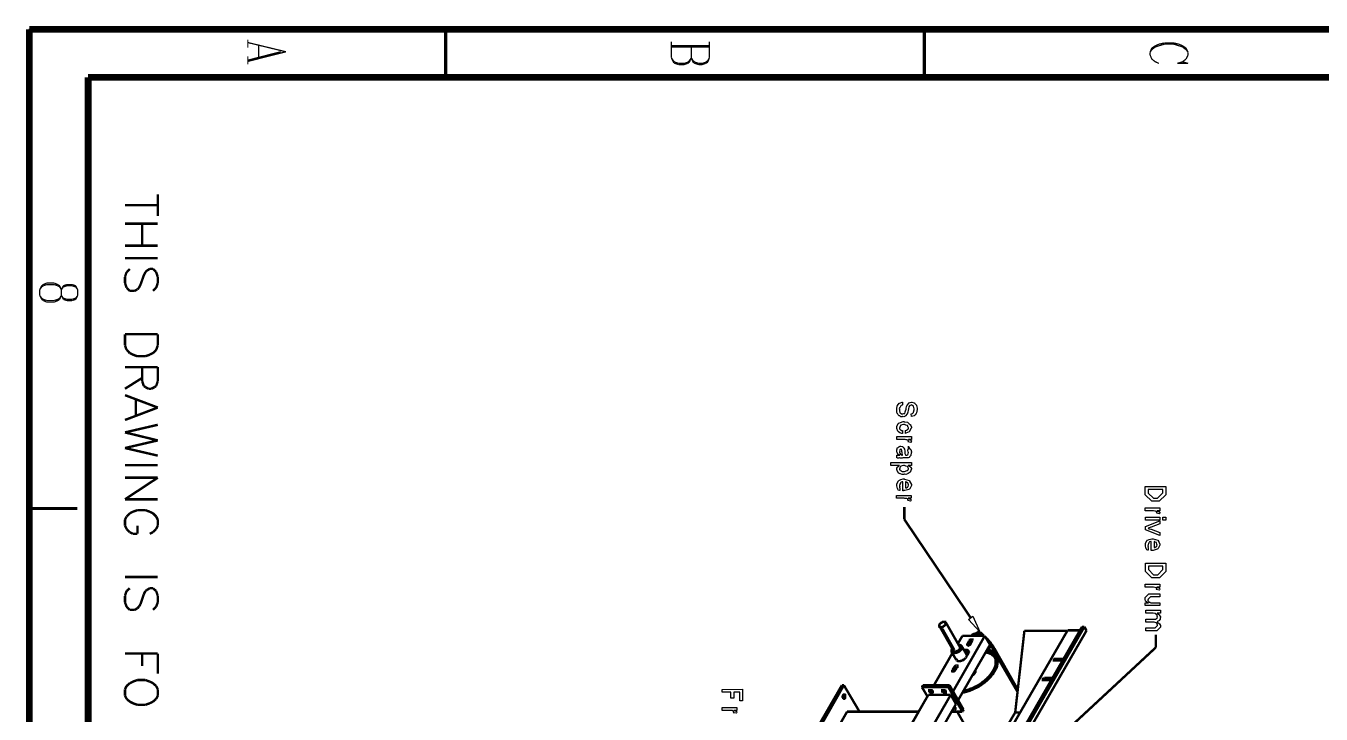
# Model space of a CAD drawing. Extents: x 0.1 to 11.6, y 0.3 to 16.3.
# Drawn here: x 0.11 to 5.51, y 13.39 to 16.25 of the extents above; entities that cross this region are included whole.
import ezdxf

# ---------------------------------------------------------------- set-up
doc = ezdxf.new("R2010")
doc.units = 0
doc.layers.get('0').update_dxf_attribs({"linetype": 'CONTINUOUS'})

msp = doc.modelspace()

# ---------------------------------------------------------------- linework, layer by layer
at = {"color": 0}
for points, const_width in [([(0.126682, 16.24), (11.565, 16.24)], 0.028333), ([(0.126682, 0.29834), (0.126682, 16.24)], 0.028333), ([(1.86003, 16.04), (1.86003, 16.24)], 0.013333), ([(3.85335, 16.04), (3.85335, 16.24)], 0.013333), ([(1.03668, 16.1967), (1.03668, 16.1633)], 0.005208), ([(1.19499, 16.1467), (1.03668, 16.185)], 0.005208), ([(2.80003, 16.1217), (2.80003, 16.1883)], 0.005208), ([(2.95833, 16.1883), (2.95833, 16.1217)], 0.005208), ([(4.83003, 16.1783), (4.815, 16.1717)], 0.005208), ([(4.85335, 16.1833), (4.83003, 16.1783)], 0.005208), ([(4.85335, 16.1783), (4.83003, 16.1717)], 0.005208), ([(4.89165, 16.1833), (4.85335, 16.1833)], 0.005208), ([(4.89165, 16.1783), (4.85335, 16.1783)], 0.005208), ([(4.91336, 16.1783), (4.89165, 16.1833)], 0.005208), ([(4.91336, 16.1717), (4.89165, 16.1783)], 0.005208), ([(4.92833, 16.1717), (4.91336, 16.1783)], 0.005208), ([(1.19499, 16.1467), (1.03668, 16.1067)], 0.005208), ([(1.17334, 16.1467), (1.03668, 16.1117)], 0.005208), ([(1.03668, 16.1283), (1.03668, 16.095)], 0.005208), ([(1.08165, 16.175), (1.08165, 16.1233)], 0.005208), ([(2.95833, 16.1717), (2.80003, 16.1717)], 0.005208), ([(2.95833, 16.1667), (2.80003, 16.1667)], 0.005208), ([(2.88336, 16.1667), (2.88336, 16.1217)], 0.005208), ([(4.80003, 16.1617), (4.79335, 16.145)], 0.005208), ([(4.80003, 16.155), (4.79335, 16.145)], 0.005208), ([(4.79335, 16.145), (4.79335, 16.1333)], 0.005208), ([(4.79335, 16.1333), (4.80003, 16.1167)], 0.005208), ([(4.815, 16.1717), (4.80003, 16.1617)], 0.005208), ([(4.815, 16.1667), (4.80003, 16.155)], 0.005208), ([(4.83003, 16.1717), (4.815, 16.1667)], 0.005208), ([(4.92833, 16.1667), (4.91336, 16.1717)], 0.005208), ([(4.94336, 16.1617), (4.92833, 16.1717)], 0.005208), ([(4.94336, 16.155), (4.92833, 16.1667)], 0.005208), ([(4.95167, 16.145), (4.94336, 16.1617)], 0.005208), ([(4.95167, 16.145), (4.94336, 16.155)], 0.005208), ([(4.94336, 16.1167), (4.95167, 16.1333)], 0.005208), ([(4.95167, 16.1333), (4.95167, 16.145)], 0.005208), ([(2.80832, 16.1033), (2.80003, 16.1217)], 0.005208), ([(2.80832, 16.11), (2.80003, 16.1217)], 0.005208), ([(2.815, 16.1033), (2.80832, 16.11)], 0.005208), ([(2.815, 16.0983), (2.80832, 16.1033)], 0.005208), ([(2.83003, 16.0983), (2.815, 16.1033)], 0.005208), ([(2.83003, 16.0933), (2.815, 16.0983)], 0.005208), ([(2.85335, 16.0983), (2.83003, 16.0983)], 0.005208), ([(2.85335, 16.0933), (2.83003, 16.0933)], 0.005208), ([(2.86833, 16.1033), (2.85335, 16.0983)], 0.005208), ([(2.86833, 16.0983), (2.85335, 16.0933)], 0.005208), ([(2.875, 16.11), (2.86833, 16.1033)], 0.005208), ([(2.875, 16.1033), (2.86833, 16.0983)], 0.005208), ([(2.88336, 16.1217), (2.875, 16.1033)], 0.005208), ([(2.88336, 16.1217), (2.875, 16.11)], 0.005208), ([(2.88997, 16.1033), (2.88336, 16.1217)], 0.005208), ([(2.88997, 16.11), (2.88336, 16.1217)], 0.005208), ([(2.89833, 16.1033), (2.88997, 16.11)], 0.005208), ([(2.89833, 16.0983), (2.88997, 16.1033)], 0.005208), ([(2.91336, 16.0983), (2.89833, 16.1033)], 0.005208), ([(2.91336, 16.0933), (2.89833, 16.0983)], 0.005208), ([(2.92833, 16.0983), (2.91336, 16.0983)], 0.005208), ([(2.92833, 16.0933), (2.91336, 16.0933)], 0.005208), ([(2.94336, 16.1033), (2.92833, 16.0983)], 0.005208), ([(2.94336, 16.0983), (2.92833, 16.0933)], 0.005208), ([(2.95167, 16.11), (2.94336, 16.1033)], 0.005208), ([(2.95167, 16.1033), (2.94336, 16.0983)], 0.005208), ([(2.95833, 16.1217), (2.95167, 16.1033)], 0.005208), ([(2.95833, 16.1217), (2.95167, 16.11)], 0.005208), ([(4.80003, 16.1167), (4.815, 16.105)], 0.005208), ([(4.815, 16.105), (4.83003, 16.0983)], 0.005208), ([(4.92833, 16.105), (4.90668, 16.0983)], 0.005208), ([(4.90668, 16.0983), (4.95167, 16.0983)], 0.005208), ([(4.92833, 16.105), (4.94336, 16.1167)], 0.005208), ([(4.95167, 16.0983), (4.92833, 16.105)], 0.005208), ([(0.37169, 16.04), (11.3083, 16.04)], 0.028333), ([(0.37169, 0.521647), (0.37169, 16.04)], 0.028333), ([(0.661675, 15.5533), (0.661675, 15.4633)], 0.01), ([(0.661675, 15.5083), (0.525011, 15.5083)], 0.01), ([(0.661675, 15.4317), (0.525011, 15.4317)], 0.01), ([(0.596679, 15.4317), (0.596679, 15.34)], 0.01), ([(0.661675, 15.34), (0.525011, 15.34)], 0.01), ([(0.661675, 15.2883), (0.525011, 15.2883)], 0.01), ([(0.525011, 15.21), (0.531685, 15.23)], 0.01), ([(0.525011, 15.185), (0.525011, 15.21)], 0.01), ([(0.531685, 15.23), (0.544976, 15.2433)], 0.01), ([(0.603353, 15.2167), (0.590007, 15.1783)], 0.01), ([(0.610026, 15.23), (0.603353, 15.2167)], 0.01), ([(0.616644, 15.2367), (0.610026, 15.23)], 0.01), ([(0.62831, 15.2433), (0.616644, 15.2367)], 0.01), ([(0.641656, 15.2433), (0.62831, 15.2433)], 0.01), ([(0.655003, 15.23), (0.641656, 15.2433)], 0.01), ([(0.661675, 15.21), (0.655003, 15.23)], 0.01), ([(0.661675, 15.185), (0.661675, 15.21)], 0.01), ([(0.178331, 15.1733), (0.169976, 15.1567)], 0.005208), ([(0.178331, 15.1683), (0.169976, 15.1567)], 0.005208), ([(0.169976, 15.1567), (0.169976, 15.1333)], 0.005208), ([(0.185004, 15.1783), (0.178331, 15.1733)], 0.005208), ([(0.185004, 15.1733), (0.178331, 15.1683)], 0.005208), ([(0.199978, 15.185), (0.185004, 15.1783)], 0.005208), ([(0.199978, 15.1783), (0.185004, 15.1733)], 0.005208), ([(0.229981, 15.185), (0.199978, 15.185)], 0.005208), ([(0.229981, 15.1783), (0.199978, 15.1783)], 0.005208), ([(0.245008, 15.1783), (0.229981, 15.185)], 0.005208), ([(0.245008, 15.1733), (0.229981, 15.1783)], 0.005208), ([(0.25331, 15.1733), (0.245008, 15.1783)], 0.005208), ([(0.25331, 15.1683), (0.245008, 15.1733)], 0.005208), ([(0.259983, 15.1567), (0.25331, 15.1733)], 0.005208), ([(0.259983, 15.1567), (0.25331, 15.1683)], 0.005208), ([(0.268337, 15.1733), (0.259983, 15.1567)], 0.005208), ([(0.268337, 15.1683), (0.259983, 15.1567)], 0.005208), ([(0.259983, 15.1567), (0.259983, 15.1333)], 0.005208), ([(0.283311, 15.1783), (0.268337, 15.1733)], 0.005208), ([(0.283311, 15.1733), (0.268337, 15.1683)], 0.005208), ([(0.305012, 15.1783), (0.283311, 15.1783)], 0.005208), ([(0.305012, 15.1733), (0.283311, 15.1733)], 0.005208), ([(0.319988, 15.1733), (0.305012, 15.1783)], 0.005208), ([(0.319988, 15.1683), (0.305012, 15.1733)], 0.005208), ([(0.328342, 15.1567), (0.319988, 15.1733)], 0.005208), ([(0.328342, 15.1567), (0.319988, 15.1683)], 0.005208), ([(0.328342, 15.1333), (0.328342, 15.1567)], 0.005208), ([(0.531685, 15.165), (0.525011, 15.185)], 0.01), ([(0.544976, 15.1517), (0.531685, 15.165)], 0.01), ([(0.564996, 15.1517), (0.544976, 15.1517)], 0.01), ([(0.57666, 15.1583), (0.564996, 15.1517)], 0.01), ([(0.583333, 15.165), (0.57666, 15.1583)], 0.01), ([(0.590007, 15.1783), (0.583333, 15.165)], 0.01), ([(0.641656, 15.1517), (0.655003, 15.165)], 0.01), ([(0.655003, 15.165), (0.661675, 15.185)], 0.01), ([(0.169976, 15.1333), (0.178331, 15.1167)], 0.005208), ([(0.169976, 15.1333), (0.178331, 15.1217)], 0.005208), ([(0.178331, 15.1217), (0.185004, 15.1167)], 0.005208), ([(0.178331, 15.1167), (0.185004, 15.1117)], 0.005208), ([(0.185004, 15.1167), (0.199978, 15.1117)], 0.005208), ([(0.185004, 15.1117), (0.199978, 15.105)], 0.005208), ([(0.199978, 15.1117), (0.229981, 15.1117)], 0.005208), ([(0.199978, 15.105), (0.229981, 15.105)], 0.005208), ([(0.229981, 15.1117), (0.245008, 15.1167)], 0.005208), ([(0.229981, 15.105), (0.245008, 15.1117)], 0.005208), ([(0.245008, 15.1167), (0.25331, 15.1217)], 0.005208), ([(0.245008, 15.1117), (0.25331, 15.1167)], 0.005208), ([(0.25331, 15.1167), (0.259983, 15.1333)], 0.005208), ([(0.25331, 15.1217), (0.259983, 15.1333)], 0.005208), ([(0.259983, 15.1333), (0.268337, 15.1167)], 0.005208), ([(0.259983, 15.1333), (0.268337, 15.1217)], 0.005208), ([(0.268337, 15.1217), (0.283311, 15.1167)], 0.005208), ([(0.268337, 15.1167), (0.283311, 15.1117)], 0.005208), ([(0.283311, 15.1167), (0.305012, 15.1167)], 0.005208), ([(0.283311, 15.1117), (0.305012, 15.1117)], 0.005208), ([(0.305012, 15.1167), (0.319988, 15.1217)], 0.005208), ([(0.305012, 15.1117), (0.319988, 15.1167)], 0.005208), ([(0.319988, 15.1167), (0.328342, 15.1333)], 0.005208), ([(0.319988, 15.1217), (0.328342, 15.1333)], 0.005208), ([(0.661675, 14.9717), (0.525011, 14.9717)], 0.01), ([(0.525011, 14.925), (0.525011, 14.9717)], 0.01), ([(0.661675, 14.9717), (0.661675, 14.925)], 0.01), ([(0.531685, 14.9067), (0.525011, 14.925)], 0.01), ([(0.544976, 14.8933), (0.531685, 14.9067)], 0.01), ([(0.558322, 14.8867), (0.544976, 14.8933)], 0.01), ([(0.57666, 14.88), (0.558322, 14.8867)], 0.01), ([(0.610026, 14.88), (0.57666, 14.88)], 0.01), ([(0.62831, 14.8867), (0.610026, 14.88)], 0.01), ([(0.641656, 14.8933), (0.62831, 14.8867)], 0.01), ([(0.655003, 14.9067), (0.641656, 14.8933)], 0.01), ([(0.661675, 14.925), (0.655003, 14.9067)], 0.01), ([(0.661675, 14.835), (0.525011, 14.835)], 0.01), ([(0.596679, 14.7767), (0.596679, 14.835)], 0.01), ([(0.661675, 14.835), (0.661675, 14.7767)], 0.01), ([(0.596679, 14.79), (0.525011, 14.745)], 0.01), ([(0.603353, 14.7567), (0.596679, 14.7767)], 0.01), ([(0.661675, 14.7767), (0.655003, 14.7567)], 0.01), ([(0.661675, 14.6667), (0.525011, 14.7183)], 0.01), ([(0.610026, 14.7517), (0.603353, 14.7567)], 0.01), ([(0.623318, 14.745), (0.610026, 14.7517)], 0.01), ([(0.634983, 14.745), (0.623318, 14.745)], 0.01), ([(0.648329, 14.7517), (0.634983, 14.745)], 0.01), ([(0.655003, 14.7567), (0.648329, 14.7517)], 0.01), ([(0.661675, 14.6667), (0.525011, 14.615)], 0.01), ([(0.569988, 14.6983), (0.569988, 14.635)], 0.01), ([(0.661675, 14.595), (0.525011, 14.5633)], 0.01), ([(0.661675, 14.53), (0.525011, 14.5633)], 0.01), ([(0.661675, 14.53), (0.525011, 14.4983)], 0.01), ([(0.661675, 14.4667), (0.525011, 14.4983)], 0.01), ([(0.661675, 14.4267), (0.525011, 14.4267)], 0.01), ([(0.661675, 14.375), (0.525011, 14.375)], 0.01), ([(0.661675, 14.375), (0.525011, 14.285)], 0.01), ([(0.32666, 14.2467), (0.126682, 14.2467)], 0.013333), ([(0.661675, 14.285), (0.525011, 14.285)], 0.01), ([(0.558322, 14.2333), (0.544976, 14.2267)], 0.01), ([(0.57666, 14.24), (0.558322, 14.2333)], 0.01), ([(0.610026, 14.24), (0.57666, 14.24)], 0.01), ([(0.62831, 14.2333), (0.610026, 14.24)], 0.01), ([(0.641656, 14.2267), (0.62831, 14.2333)], 0.01), ([(3.77001, 14.2017), (3.77001, 14.2533)], 0.01), ([(0.531685, 14.2133), (0.525011, 14.2)], 0.01), ([(0.525011, 14.2), (0.525011, 14.175)], 0.01), ([(0.544976, 14.2267), (0.531685, 14.2133)], 0.01), ([(0.655003, 14.2133), (0.641656, 14.2267)], 0.01), ([(0.661675, 14.2), (0.655003, 14.2133)], 0.01), ([(0.661675, 14.175), (0.661675, 14.2)], 0.01), ([(4.04665, 13.7917), (3.77001, 14.2017)], 0.01), ([(0.525011, 14.175), (0.531685, 14.1617)], 0.01), ([(0.531685, 14.1617), (0.544976, 14.1483)], 0.01), ([(0.544976, 14.1483), (0.558322, 14.1417)], 0.01), ([(0.558322, 14.1417), (0.57666, 14.1417)], 0.01), ([(0.57666, 14.175), (0.57666, 14.1417)], 0.01), ([(0.62831, 14.1417), (0.641656, 14.1483)], 0.01), ([(0.641656, 14.1483), (0.655003, 14.1617)], 0.01), ([(0.655003, 14.1617), (0.661675, 14.175)], 0.01), ([(0.661675, 13.9617), (0.525011, 13.9617)], 0.01), ([(0.531685, 13.9033), (0.544976, 13.915)], 0.01), ([(0.62831, 13.915), (0.616644, 13.9083)], 0.01), ([(0.641656, 13.915), (0.62831, 13.915)], 0.01), ([(0.655003, 13.9033), (0.641656, 13.915)], 0.01), ([(0.525011, 13.8834), (0.531685, 13.9033)], 0.01), ([(0.525011, 13.8567), (0.525011, 13.8834)], 0.01), ([(0.531685, 13.8383), (0.525011, 13.8567)], 0.01), ([(0.603353, 13.89), (0.590007, 13.85)], 0.01), ([(0.610026, 13.9033), (0.603353, 13.89)], 0.01), ([(0.616644, 13.9083), (0.610026, 13.9033)], 0.01), ([(0.661675, 13.8834), (0.655003, 13.9033)], 0.01), ([(0.655003, 13.8383), (0.661675, 13.8567)], 0.01), ([(0.661675, 13.8567), (0.661675, 13.8834)], 0.01), ([(0.544976, 13.825), (0.531685, 13.8383)], 0.01), ([(0.564996, 13.825), (0.544976, 13.825)], 0.01), ([(0.57666, 13.8317), (0.564996, 13.825)], 0.01), ([(0.583333, 13.8383), (0.57666, 13.8317)], 0.01), ([(0.590007, 13.85), (0.583333, 13.8383)], 0.01), ([(0.641656, 13.825), (0.655003, 13.8383)], 0.01), ([(4.50999, 13.755), (2.82497, 10.835)], 0.01), ([(4.52001, 13.755), (2.83501, 10.835)], 0.01), ([(3.91667, 13.7567), (3.97499, 13.655)], 0.01), ([(3.92165, 13.7483), (3.92833, 13.7467)], 0.01), ([(3.92165, 13.7483), (3.97168, 13.66)], 0.01), ([(3.97499, 13.6617), (3.92503, 13.7467)], 0.01), ([(3.97835, 13.6583), (3.92833, 13.7467)], 0.01), ([(4.00168, 13.67), (3.94336, 13.7717)], 0.01), ([(4.50999, 13.755), (4.52001, 13.755)], 0.01), ([(4.52001, 13.755), (4.52832, 13.7383)], 0.01), ([(4.52832, 13.7383), (2.84332, 10.82)], 0.01), ([(4.10499, 13.7167), (3.97331, 13.4867)], 0.01), ([(4.01167, 13.7167), (3.99333, 13.685)], 0.01), ([(4.01167, 13.7167), (4.10499, 13.7167)], 0.01), ([(4.03999, 13.6967), (4.03331, 13.6833)], 0.01), ([(4.05333, 13.6967), (4.05333, 13.6983), (4.05333, 13.7), (4.05333, 13.7017), (4.05165, 13.7017), (4.05003, 13.7017), (4.04833, 13.7017), (4.04665, 13.7017), (4.04497, 13.7), (4.04335, 13.7), (4.04335, 13.6983), (4.04167, 13.6983), (4.03999, 13.6967)], 0.01), ([(4.04497, 13.69), (4.03999, 13.6967)], 0.01), ([(4.04497, 13.6833), (4.05333, 13.6967)], 0.01), ([(4.05333, 13.695), (4.04833, 13.6934), (4.04497, 13.69)], 0.01), ([(4.04833, 13.7167), (4.05003, 13.72)], 0.01), ([(4.06168, 13.7267), (4.05003, 13.72)], 0.01), ([(4.06168, 13.7267), (4.08501, 13.7267)], 0.01), ([(4.06168, 13.7167), (4.06332, 13.7167), (4.065, 13.7183), (4.06668, 13.7183), (4.06836, 13.7183), (4.06999, 13.7183), (4.07167, 13.7183), (4.07335, 13.7167)], 0.01), ([(4.06836, 13.7267), (4.08003, 13.735)], 0.01), ([(4.08003, 13.735), (4.09831, 13.7167)], 0.01), ([(4.08501, 13.73), (4.08664, 13.7317)], 0.01), ([(4.08832, 13.72), (4.08501, 13.7267)], 0.01), ([(4.08664, 13.7317), (4.10167, 13.7167)], 0.01), ([(4.08832, 13.72), (4.08664, 13.7167)], 0.01), ([(4.09, 13.7167), (4.08832, 13.72)], 0.01), ([(4.10499, 13.7167), (4.12668, 13.68)], 0.01), ([(4.11165, 13.7083), (4.11664, 13.7017)], 0.01), ([(4.11664, 13.7017), (4.11501, 13.7017)], 0.01), ([(4.11664, 13.7017), (4.11833, 13.7017), (4.12001, 13.6983), (4.12169, 13.6967), (4.12332, 13.695), (4.125, 13.6917), (4.12831, 13.69), (4.12999, 13.6867), (4.13167, 13.685), (4.13336, 13.6816), (4.13667, 13.6783), (4.13835, 13.675), (4.13997, 13.6733), (4.14165, 13.67), (4.14333, 13.6667), (4.14501, 13.665)], 0.01), ([(4.13835, 13.6683), (4.12831, 13.685), (4.11664, 13.6983)], 0.01), ([(4.14165, 13.6634), (4.12999, 13.6816), (4.11664, 13.6983)], 0.01), ([(4.18668, 13.285), (4.44997, 13.74)], 0.01), ([(4.27001, 13.7383), (4.23167, 13.3983)], 0.01), ([(4.44835, 13.7383), (4.27001, 13.7383)], 0.01), ([(4.44997, 13.74), (4.50168, 13.74)], 0.01), ([(4.81668, 13.6683), (4.81668, 13.7217)], 0.01), ([(0.661675, 13.6433), (0.525011, 13.6433)], 0.01), ([(0.596679, 13.6433), (0.596679, 13.5917)], 0.01), ([(0.661675, 13.6433), (0.661675, 13.56)], 0.01), ([(3.97, 13.645), (3.89333, 13.5117)], 0.01), ([(3.97, 13.6634), (3.96832, 13.6617), (3.96832, 13.66), (3.96669, 13.6583), (3.96669, 13.6567), (3.96669, 13.655), (3.96669, 13.6533), (3.96669, 13.6517), (3.96832, 13.65), (3.96832, 13.6483), (3.97, 13.6483), (3.97168, 13.6467), (3.97331, 13.6467), (3.97499, 13.645), (3.97835, 13.645), (3.97999, 13.645), (3.98335, 13.6467), (3.98503, 13.6467), (3.98833, 13.6467), (3.99001, 13.6483), (3.99333, 13.65), (3.99501, 13.65), (3.99832, 13.6517), (4, 13.6533), (4.00168, 13.655), (4.00499, 13.6583), (4.00667, 13.66), (4.00667, 13.6617), (4.00836, 13.6634), (4.00999, 13.665), (4.00999, 13.6683), (4.00999, 13.67), (4.00999, 13.6717), (4.00999, 13.6733), (4.00836, 13.675), (4.00667, 13.6767), (4.00499, 13.6783), (4.00331, 13.6783), (4.00168, 13.6783), (4, 13.68), (3.99669, 13.68)], 0.01), ([(3.96669, 13.65), (3.98665, 13.6166)], 0.01), ([(3.97499, 13.6617), (3.97168, 13.66)], 0.01), ([(3.97168, 13.66), (3.97835, 13.6583)], 0.01), ([(3.97499, 13.655), (3.97667, 13.6533), (3.97835, 13.6517), (3.97999, 13.6517), (3.98167, 13.6517), (3.98335, 13.6517), (3.98665, 13.6517), (3.98833, 13.6533), (3.99001, 13.6533), (3.99164, 13.655), (3.99333, 13.655), (3.99669, 13.6567), (3.99832, 13.6583), (3.99832, 13.66), (4, 13.6617), (4.00168, 13.6634), (4.00168, 13.665), (4.00168, 13.6667), (4.00168, 13.6683), (4.00168, 13.67)], 0.01), ([(3.97667, 13.6617), (3.97499, 13.6617)], 0.01), ([(4.12668, 13.68), (3.99333, 13.4483)], 0.01), ([(4.03168, 13.635), (4.00836, 13.675)], 0.01), ([(4.035, 13.6417), (4.03668, 13.645), (4.03668, 13.6467), (4.03668, 13.6483), (4.03836, 13.65), (4.03668, 13.6517), (4.03668, 13.6533), (4.03668, 13.655), (4.035, 13.6567), (4.03331, 13.6567), (4.03168, 13.6583), (4.03, 13.6583), (4.02832, 13.6583), (4.02501, 13.6583), (4.02333, 13.6583), (4.02001, 13.6583), (4.01833, 13.6583)], 0.01), ([(4.03836, 13.65), (4.03668, 13.6517), (4.035, 13.6517), (4.03331, 13.6533), (4.03168, 13.6533), (4.02832, 13.6533), (4.02669, 13.6533), (4.02333, 13.6533), (4.02165, 13.6517)], 0.01), ([(4.02501, 13.6533), (4.02333, 13.65)], 0.01), ([(4.03668, 13.6517), (4.02501, 13.6467)], 0.01), ([(4.02669, 13.6283), (4.035, 13.6417)], 0.01), ([(4.02832, 13.6417), (4.03331, 13.6433), (4.03668, 13.645)], 0.01), ([(4.03331, 13.6833), (4.03168, 13.6816), (4.03168, 13.68), (4.03331, 13.6783), (4.035, 13.6783), (4.03668, 13.6767), (4.03836, 13.6783), (4.03999, 13.6783), (4.04167, 13.68), (4.04335, 13.68), (4.04497, 13.6816), (4.04497, 13.6833)], 0.01), ([(4.03668, 13.6767), (4.03331, 13.6833)], 0.01), ([(4.04497, 13.69), (4.03668, 13.6783)], 0.01), ([(4.03999, 13.6816), (4.03999, 13.68)], 0.01), ([(4.03999, 13.68), (4.03999, 13.6783)], 0.01), ([(4.04167, 13.6783), (4.03999, 13.6783)], 0.01), ([(4.04665, 13.685), (4.04167, 13.685)], 0.01), ([(4.14665, 13.6267), (4.14501, 13.63), (4.14165, 13.6334), (4.13997, 13.635), (4.13667, 13.6367), (4.13336, 13.64), (4.12999, 13.6417), (4.12668, 13.6433), (4.12169, 13.645), (4.11833, 13.6467), (4.11333, 13.6467), (4.10835, 13.6483)], 0.01), ([(4.11165, 13.6533), (4.11333, 13.6533), (4.11833, 13.6517), (4.12169, 13.65), (4.125, 13.6483), (4.12999, 13.6467), (4.13336, 13.645), (4.13499, 13.6417), (4.13835, 13.64), (4.14165, 13.6367), (4.14333, 13.6334), (4.14501, 13.63), (4.14665, 13.6267), (4.14833, 13.6233), (4.15001, 13.62), (4.15001, 13.6166), (4.15001, 13.6133), (4.15001, 13.6083), (4.15001, 13.605), (4.15001, 13.6), (4.15001, 13.5967), (4.14833, 13.5917), (4.14665, 13.5866), (4.14501, 13.5833), (4.14333, 13.5783), (4.13997, 13.5733), (4.13835, 13.57), (4.13499, 13.565), (4.13167, 13.56), (4.12831, 13.555), (4.125, 13.5517)], 0.01), ([(4.11664, 13.66), (4.12001, 13.66), (4.125, 13.6583), (4.12831, 13.6567), (4.13336, 13.655), (4.13667, 13.6517), (4.13997, 13.65), (4.14333, 13.6483), (4.14665, 13.645), (4.14833, 13.6417), (4.15169, 13.6383), (4.15332, 13.6367), (4.155, 13.6334), (4.15668, 13.6283), (4.15831, 13.625), (4.15831, 13.6217), (4.16, 13.6166), (4.16, 13.6133), (4.16, 13.61), (4.15831, 13.605), (4.15831, 13.6), (4.15668, 13.5967), (4.15668, 13.5917), (4.155, 13.5866), (4.15332, 13.5817), (4.15001, 13.5783), (4.14833, 13.5733), (4.14501, 13.5684), (4.14165, 13.5633), (4.13997, 13.5583), (4.13499, 13.555), (4.13167, 13.55)], 0.01), ([(4.12332, 13.6583), (4.12001, 13.665)], 0.01), ([(4.13667, 13.6667), (4.125, 13.6833)], 0.01), ([(4.13835, 13.6683), (4.13667, 13.6667)], 0.01), ([(4.13667, 13.6667), (4.24164, 13.485)], 0.01), ([(4.13835, 13.6683), (4.24164, 13.49)], 0.01), ([(4.14501, 13.665), (4.14165, 13.6634)], 0.01), ([(4.14165, 13.6634), (4.24164, 13.49)], 0.01), ([(4.24164, 13.495), (4.14501, 13.665)], 0.01), ([(4.42165, 13.3017), (4.81668, 13.6683)], 0.01), ([(3.97835, 13.5883), (3.97, 13.575)], 0.01), ([(3.98665, 13.5866), (3.97667, 13.57)], 0.01), ([(3.99001, 13.5883), (3.99164, 13.5883), (3.99164, 13.59), (3.99164, 13.5917), (3.99001, 13.5917), (3.99001, 13.5933), (3.98833, 13.5933), (3.98665, 13.5933), (3.98503, 13.5933), (3.98335, 13.5917), (3.98167, 13.5917), (3.97999, 13.59), (3.97835, 13.5883)], 0.01), ([(3.98167, 13.5817), (3.97835, 13.5883)], 0.01), ([(3.99001, 13.5866), (3.98503, 13.585), (3.98167, 13.5817)], 0.01), ([(3.98335, 13.575), (3.99001, 13.5883)], 0.01), ([(3.98665, 13.6166), (3.98833, 13.6166), (3.98833, 13.615), (3.99001, 13.6133), (3.99164, 13.6133), (3.99333, 13.6117), (3.99501, 13.6117), (3.99832, 13.6117), (4, 13.6117), (4.00331, 13.6117), (4.00499, 13.6133), (4.00836, 13.6133), (4.01167, 13.615), (4.01335, 13.6166), (4.01665, 13.6166), (4.01833, 13.6183), (4.02001, 13.62), (4.02333, 13.6233), (4.02501, 13.625), (4.02669, 13.6267), (4.02669, 13.6283)], 0.01), ([(4.24164, 13.4833), (4.15332, 13.635)], 0.01), ([(4.40169, 13.6217), (4.40001, 13.6217), (4.39833, 13.6217), (4.39665, 13.6217), (4.39501, 13.62), (4.39333, 13.6183), (4.39333, 13.6166), (4.39333, 13.615), (4.39501, 13.615), (4.39665, 13.615)], 0.01), ([(4.40169, 13.62), (4.40001, 13.62), (4.39833, 13.62), (4.39665, 13.6183), (4.39665, 13.6166), (4.39501, 13.6166), (4.39501, 13.615)], 0.01), ([(4.39665, 13.615), (4.43001, 13.615)], 0.01), ([(4.43332, 13.6217), (4.40169, 13.6217)], 0.01), ([(4.40169, 13.62), (4.40169, 13.6217)], 0.01), ([(4.43332, 13.62), (4.40169, 13.62)], 0.01), ([(0.57666, 13.5333), (0.558322, 13.5267)], 0.01), ([(0.610026, 13.5333), (0.57666, 13.5333)], 0.01), ([(0.62831, 13.5267), (0.610026, 13.5333)], 0.01), ([(3.97, 13.575), (3.97, 13.5733), (3.97, 13.5717), (3.97, 13.57), (3.97168, 13.57), (3.97168, 13.5684), (3.97331, 13.5684), (3.97499, 13.5684), (3.97667, 13.57), (3.97835, 13.57), (3.97999, 13.5717), (3.98167, 13.5733), (3.98335, 13.575)], 0.01), ([(3.97331, 13.5684), (3.97, 13.575)], 0.01), ([(3.98167, 13.5817), (3.97331, 13.5684)], 0.01), ([(4.13167, 13.55), (4.12831, 13.545), (4.12332, 13.54), (4.12001, 13.5367), (4.11501, 13.5317), (4.11003, 13.5283), (4.10499, 13.5233), (4.09999, 13.52), (4.095, 13.5167), (4.08832, 13.5117), (4.08333, 13.5084), (4.07835, 13.505), (4.07167, 13.5017), (4.06668, 13.5), (4.06, 13.4967), (4.05333, 13.4933), (4.04833, 13.4916), (4.04167, 13.4883), (4.035, 13.4867), (4.03, 13.485), (4.02333, 13.4833), (4.01833, 13.4817), (4.01335, 13.4817)], 0.01), ([(4.125, 13.5517), (4.12169, 13.5467), (4.11664, 13.5433), (4.11333, 13.5384), (4.10835, 13.535), (4.10335, 13.53), (4.09831, 13.5267), (4.09332, 13.5233), (4.08832, 13.5183), (4.08333, 13.515), (4.07835, 13.5117), (4.07167, 13.5084), (4.06668, 13.5067), (4.06168, 13.5033), (4.05501, 13.5), (4.05003, 13.4983), (4.04335, 13.4967), (4.03836, 13.4933), (4.03168, 13.4916), (4.02669, 13.49), (4.02001, 13.49), (4.01665, 13.4883)], 0.01), ([(4.05501, 13.5533), (4.05664, 13.555), (4.05832, 13.5566), (4.06168, 13.56), (4.06332, 13.5617), (4.06332, 13.5633), (4.065, 13.565), (4.06668, 13.5667), (4.06668, 13.5684), (4.06668, 13.5717), (4.06668, 13.5733), (4.06668, 13.575)], 0.01), ([(4.35335, 13.5417), (4.35167, 13.54), (4.34999, 13.54), (4.34831, 13.5384), (4.34668, 13.5367), (4.34668, 13.535), (4.34668, 13.5333), (4.34831, 13.5333), (4.34999, 13.5333)], 0.01), ([(4.35499, 13.5384), (4.35335, 13.5384), (4.35167, 13.5384), (4.34999, 13.5367), (4.34831, 13.5367), (4.34831, 13.535), (4.34831, 13.5333)], 0.01), ([(4.34999, 13.5333), (4.38167, 13.5333)], 0.01), ([(4.38667, 13.5417), (4.35335, 13.5417)], 0.01), ([(4.35499, 13.5384), (4.35335, 13.5417)], 0.01), ([(4.38499, 13.5384), (4.35499, 13.5384)], 0.01), ([(0.531685, 13.5084), (0.525011, 13.495)], 0.01), ([(0.525011, 13.495), (0.525011, 13.4683)], 0.01), ([(0.544976, 13.52), (0.531685, 13.5084)], 0.01), ([(0.558322, 13.5267), (0.544976, 13.52)], 0.01), ([(0.641656, 13.52), (0.62831, 13.5267)], 0.01), ([(0.655003, 13.5084), (0.641656, 13.52)], 0.01), ([(0.661675, 13.495), (0.655003, 13.5084)], 0.01), ([(0.661675, 13.4683), (0.661675, 13.495)], 0.01), ([(3.50999, 13.5117), (3.41168, 13.3417)], 0.01), ([(3.51833, 13.5117), (3.42165, 13.3417)], 0.01), ([(3.51833, 13.5117), (3.50999, 13.5117)], 0.01), ([(3.58333, 13.4017), (3.51833, 13.5117)], 0.01), ([(3.84332, 13.5033), (3.845, 13.5067)], 0.01), ([(3.84332, 13.5033), (3.86664, 13.465)], 0.01), ([(3.95335, 13.5033), (3.84332, 13.5033)], 0.01), ([(3.84831, 13.5117), (3.845, 13.5067)], 0.01), ([(3.845, 13.5067), (3.95503, 13.5067)], 0.01), ([(3.84831, 13.5117), (3.95833, 13.5117)], 0.01), ([(3.875, 13.4916), (3.875, 13.49), (3.87668, 13.49), (3.87831, 13.4883), (3.87831, 13.4867), (3.87999, 13.4867), (3.88167, 13.485), (3.88336, 13.485), (3.88499, 13.485), (3.88667, 13.485)], 0.01), ([(3.88835, 13.485), (3.88667, 13.485), (3.88499, 13.485), (3.88336, 13.485), (3.88167, 13.485), (3.87999, 13.4867), (3.87831, 13.4883), (3.87668, 13.4883), (3.87668, 13.49), (3.875, 13.4916)], 0.01), ([(3.87999, 13.4916), (3.88499, 13.4883)], 0.01), ([(3.88167, 13.4916), (3.88336, 13.4916)], 0.01), ([(3.88667, 13.485), (3.88835, 13.485)], 0.01), ([(3.93001, 13.4916), (3.93001, 13.49), (3.93164, 13.49), (3.93332, 13.4883), (3.93332, 13.4867), (3.935, 13.4867), (3.93668, 13.485), (3.93832, 13.485), (3.94, 13.485), (3.94168, 13.485)], 0.01), ([(3.94336, 13.485), (3.94168, 13.485), (3.94, 13.485), (3.93832, 13.485), (3.93668, 13.485), (3.935, 13.4867), (3.93332, 13.4883), (3.93164, 13.4883), (3.93164, 13.49), (3.93001, 13.4916)], 0.01), ([(3.935, 13.4916), (3.94, 13.4883)], 0.01), ([(3.94168, 13.485), (3.94336, 13.485)], 0.01), ([(3.95335, 13.5033), (3.95503, 13.5067)], 0.01), ([(4.01167, 13.4017), (3.95335, 13.5033)], 0.01), ([(3.95833, 13.5117), (3.95503, 13.5067)], 0.01), ([(3.95503, 13.5067), (4.01497, 13.405)], 0.01), ([(3.95833, 13.5117), (4.01665, 13.41)], 0.01), ([(0.525011, 13.4683), (0.531685, 13.455)], 0.01), ([(0.531685, 13.455), (0.544976, 13.4434)], 0.01), ([(0.544976, 13.4434), (0.558322, 13.4367)], 0.01), ([(0.558322, 13.4367), (0.57666, 13.43)], 0.01), ([(0.57666, 13.43), (0.610026, 13.43)], 0.01), ([(0.610026, 13.43), (0.62831, 13.4367)], 0.01), ([(0.62831, 13.4367), (0.641656, 13.4434)], 0.01), ([(0.641656, 13.4434), (0.655003, 13.455)], 0.01), ([(0.655003, 13.455), (0.661675, 13.4683)], 0.01), ([(2.55664, 11.195), (3.87001, 13.4717)], 0.01), ([(2.63499, 11.17), (3.96332, 13.4717)], 0.01), ([(3.51497, 13.4616), (3.51497, 13.4667)], 0.01), ([(3.96332, 13.4717), (3.87001, 13.4717)], 0.01), ([(3.90831, 13.3), (3.98503, 13.4333)], 0.01), ([(3.98503, 13.4333), (3.96332, 13.4717)], 0.01), ([(3.48503, 13.32), (3.53168, 13.4017)], 0.01), ([(3.53168, 13.4017), (3.83003, 13.4017)], 0.01), ([(3.78331, 13.32), (3.83003, 13.4017)], 0.01), ([(3.96669, 13.4017), (4.01167, 13.4017)], 0.01), ([(3.97331, 13.4134), (3.97835, 13.4117)], 0.01), ([(3.97667, 13.4167), (3.97999, 13.4167)], 0.01), ([(3.97667, 13.4167), (3.98335, 13.4167)], 0.01), ([(3.97999, 13.4217), (3.97835, 13.4217)], 0.01), ([(3.97835, 13.4117), (3.97999, 13.4117), (3.97999, 13.4134), (3.98167, 13.4134), (3.98167, 13.415), (3.98335, 13.415), (3.98335, 13.4167), (3.98167, 13.4183), (3.97999, 13.42), (3.97999, 13.4217), (3.97835, 13.4217)], 0.01), ([(3.97999, 13.4167), (3.98167, 13.4167), (3.98335, 13.4167)], 0.01), ([(3.99001, 13.4017), (4.04833, 13.3)], 0.01), ([(4.01167, 13.4017), (4.01497, 13.405)], 0.01), ([(4.01665, 13.41), (4.01497, 13.405)], 0.01), ([(4.17333, 13.3), (4.23167, 13.3983)], 0.01), ([(4.23167, 13.3983), (4.25168, 13.3983)], 0.01)]:
    msp.add_lwpolyline(points, dxfattribs=dict(at, const_width=const_width))
for points, const_width in [([(0.126682, 16.24), (11.565, 16.24), (11.565, 0.29834), (0.126682, 0.29834), (0.126682, 16.24)], 0.005208), ([(3.91835, 13.7667), (3.91667, 13.765), (3.91667, 13.7633), (3.91667, 13.7617), (3.91499, 13.76), (3.91499, 13.7584), (3.91667, 13.7567), (3.91667, 13.755), (3.91835, 13.755), (3.91997, 13.7533), (3.92165, 13.7533), (3.92333, 13.7533), (3.92503, 13.7533), (3.92665, 13.7533), (3.92833, 13.755), (3.93164, 13.755), (3.93332, 13.7567), (3.935, 13.7584), (3.93668, 13.7584), (3.93832, 13.76), (3.94, 13.7617), (3.94168, 13.7633), (3.94168, 13.765), (3.94336, 13.7667), (3.94336, 13.7683), (3.94336, 13.77), (3.94336, 13.7717), (3.94168, 13.7733), (3.94, 13.7733), (3.94, 13.775), (3.93832, 13.775), (3.93668, 13.775), (3.93332, 13.775), (3.93164, 13.775), (3.93001, 13.775), (3.92833, 13.7733), (3.92503, 13.7717), (3.92333, 13.7717), (3.92165, 13.77), (3.91997, 13.7683), (3.91835, 13.7667)], 0.01), ([(4.13336, 13.6667), (4.13167, 13.6667), (4.13167, 13.6683), (4.12999, 13.6683), (4.12999, 13.67), (4.13167, 13.67), (4.13167, 13.6683), (4.13336, 13.6667), (4.13336, 13.665), (4.13336, 13.6667)], 0.01), ([(3.88499, 13.48), (3.88667, 13.48), (3.88835, 13.4817), (3.88835, 13.4833), (3.88835, 13.485), (3.88835, 13.4867), (3.88667, 13.4883), (3.88499, 13.4883), (3.88336, 13.49), (3.88336, 13.4916), (3.88167, 13.4916), (3.87999, 13.4916), (3.87831, 13.4916), (3.87668, 13.4916), (3.875, 13.4916), (3.87332, 13.4916), (3.87332, 13.49), (3.87332, 13.4883), (3.87332, 13.4867), (3.875, 13.485), (3.87668, 13.4833), (3.87831, 13.4817), (3.87999, 13.4817), (3.88167, 13.48), (3.88336, 13.48), (3.88499, 13.48)], 0.01), ([(3.93832, 13.48), (3.94, 13.48), (3.94168, 13.48), (3.94168, 13.4817), (3.94336, 13.4817), (3.94336, 13.4833), (3.94336, 13.485), (3.94168, 13.4867), (3.94168, 13.4883), (3.94, 13.4883), (3.93832, 13.49), (3.93668, 13.4916), (3.935, 13.4916), (3.93332, 13.4916), (3.93164, 13.4916), (3.93001, 13.4916), (3.92833, 13.4916), (3.92833, 13.49), (3.92833, 13.4883), (3.92833, 13.4867), (3.92833, 13.485), (3.93001, 13.485), (3.93164, 13.4833), (3.93332, 13.4817), (3.935, 13.4817), (3.93668, 13.48), (3.93832, 13.48)], 0.01), ([(3.51497, 13.4583), (3.51665, 13.4567), (3.51833, 13.455), (3.52001, 13.455), (3.52165, 13.4567), (3.52333, 13.4583), (3.52333, 13.46), (3.52333, 13.4616), (3.52333, 13.4633), (3.52333, 13.465), (3.52333, 13.4667), (3.52333, 13.4683), (3.52333, 13.47), (3.52165, 13.47), (3.52165, 13.4717), (3.52001, 13.4717), (3.52001, 13.4733), (3.51833, 13.4733), (3.51665, 13.4717), (3.51497, 13.47), (3.51497, 13.4683), (3.51335, 13.4667), (3.51335, 13.465), (3.51335, 13.4616), (3.51497, 13.46), (3.51497, 13.4583)], 0.01)]:
    msp.add_lwpolyline(points, close=True, dxfattribs=dict(at, const_width=const_width))
for points in [[(3.76269, 14.6894), (3.76269, 14.6774), (3.76118, 14.6769), (3.75662, 14.6749), (3.75618, 14.6746), (3.75543, 14.6742), (3.75228, 14.6686), (3.75206, 14.6678), (3.75097, 14.6667), (3.74918, 14.6621), (3.75054, 14.6588), (3.75054, 14.6576), (3.74978, 14.6563), (3.74924, 14.6514), (3.75142, 14.6493), (3.75163, 14.6487), (3.75108, 14.6483), (3.75131, 14.645), (3.7545, 14.6432), (3.75489, 14.6429), (3.75493, 14.6421), (3.75722, 14.6401), (3.76031, 14.6408), (3.76139, 14.6408), (3.76139, 14.6408), (3.76426, 14.6401), (3.76844, 14.6418), (3.76899, 14.6419), (3.76904, 14.6418), (3.77165, 14.6426), (3.77387, 14.6471), (3.77419, 14.6478), (3.77371, 14.6482), (3.77474, 14.6526), (3.77746, 14.6597), (3.77789, 14.6615), (3.77729, 14.6632), (3.77881, 14.6706), (3.78244, 14.6761), (3.78288, 14.6769), (3.78315, 14.6778), (3.78971, 14.686), (3.79047, 14.6865), (3.79047, 14.6865), (3.79394, 14.6872), (3.79969, 14.6897), (3.80067, 14.6897), (3.80117, 14.6896), (3.81147, 14.6868), (3.81239, 14.6863), (3.81288, 14.6846), (3.81657, 14.6803), (3.82015, 14.6769), (3.82064, 14.6758), (3.82004, 14.6746), (3.82346, 14.6638), (3.82346, 14.6603), (3.82329, 14.6588), (3.82107, 14.6453), (3.82064, 14.6442), (3.81928, 14.6422), (3.81549, 14.6364), (3.8131, 14.6338), (3.81218, 14.6331), (3.81087, 14.6324), (3.80057, 14.6289), (3.79937, 14.6288), (3.79915, 14.6408), (3.79964, 14.6404), (3.80376, 14.6418), (3.80772, 14.6458), (3.80826, 14.6465), (3.80871, 14.6474), (3.81131, 14.6568), (3.81131, 14.66), (3.81099, 14.6615), (3.80838, 14.6728), (3.80783, 14.6735), (3.80729, 14.6731), (3.80057, 14.6774), (3.79981, 14.6774), (3.79861, 14.6771), (3.79351, 14.6749), (3.79308, 14.6743), (3.79172, 14.6739), (3.78874, 14.6692), (3.78808, 14.6612), (3.78765, 14.6592), (3.78657, 14.6561), (3.78401, 14.6469), (3.78299, 14.6428), (3.78267, 14.6419), (3.7819, 14.6401), (3.77544, 14.6325), (3.77463, 14.6319), (3.77339, 14.6307), (3.76812, 14.6279), (3.76421, 14.6288), (3.76292, 14.6288), (3.76129, 14.6281), (3.75526, 14.6285), (3.75168, 14.6318), (3.75076, 14.6325), (3.74892, 14.6329), (3.74408, 14.6367), (3.74219, 14.6414), (3.74164, 14.6424), (3.74083, 14.6426), (3.73876, 14.6481), (3.73839, 14.6547), (3.73839, 14.6569), (3.73839, 14.6612), (3.74072, 14.6732), (3.74121, 14.6743), (3.74143, 14.6754), (3.74869, 14.6847), (3.74968, 14.6854), (3.74968, 14.6854), (3.75439, 14.6869), (3.7615, 14.6894), (3.76269, 14.6894)], [(3.76281, 14.5715), (3.76281, 14.5594), (3.76004, 14.559), (3.75119, 14.5611), (3.74588, 14.5663), (3.74479, 14.5672), (3.74322, 14.5681), (3.7385, 14.579), (3.7385, 14.5826), (3.7385, 14.5872), (3.74501, 14.6), (3.74631, 14.6011), (3.74696, 14.6015), (3.75478, 14.6051), (3.76519, 14.6081), (3.76867, 14.6081), (3.77001, 14.6079), (3.78375, 14.6056), (3.78494, 14.605), (3.78569, 14.6035), (3.79053, 14.5996), (3.79497, 14.5967), (3.79557, 14.5957), (3.79606, 14.5943), (3.79926, 14.5853), (3.79926, 14.5822), (3.79829, 14.5804), (3.79204, 14.5679), (3.79124, 14.5669), (3.7895, 14.5658), (3.77686, 14.5597), (3.77496, 14.5594), (3.77496, 14.5715), (3.77517, 14.5713), (3.77914, 14.5724), (3.78353, 14.5751), (3.78407, 14.5757), (3.78407, 14.5757), (3.78581, 14.5774), (3.78711, 14.5811), (3.78711, 14.5824), (3.78651, 14.5831), (3.78347, 14.5915), (3.78276, 14.5922), (3.78179, 14.5917), (3.77675, 14.5932), (3.77083, 14.5958), (3.76888, 14.5958), (3.76704, 14.5956), (3.75569, 14.5931), (3.75499, 14.5924), (3.75401, 14.5918), (3.75065, 14.5853), (3.75065, 14.5831), (3.74994, 14.5824), (3.74978, 14.5783), (3.75299, 14.576), (3.75347, 14.5754), (3.75375, 14.5744), (3.75717, 14.5717), (3.76172, 14.5717), (3.76281, 14.5715)], [(3.73861, 14.546), (3.79937, 14.546), (3.79937, 14.5338), (3.78722, 14.5338), (3.78787, 14.5332), (3.79656, 14.5306), (3.79699, 14.5303), (3.79715, 14.5301), (3.79937, 14.5278), (3.79937, 14.5271), (3.79904, 14.5261), (3.79807, 14.5231), (3.7971, 14.5219), (3.79676, 14.5217), (3.78483, 14.524), (3.78483, 14.524), (3.78722, 14.5268), (3.78722, 14.5278), (3.78706, 14.5276), (3.78581, 14.5279), (3.7856, 14.5306), (3.78526, 14.5307), (3.7845, 14.531), (3.7806, 14.5328), (3.78006, 14.5329), (3.77826, 14.5329), (3.77285, 14.5333), (3.76958, 14.5338), (3.76856, 14.5338), (3.73861, 14.5338), (3.73861, 14.546)], [(3.75082, 14.4693), (3.74892, 14.4694), (3.74349, 14.4726), (3.74169, 14.4771), (3.74126, 14.4778), (3.74061, 14.4785), (3.73867, 14.4854), (3.73867, 14.4878), (3.73867, 14.4911), (3.74224, 14.5006), (3.743, 14.5012), (3.74338, 14.5011), (3.74756, 14.5033), (3.75276, 14.5058), (3.7545, 14.5058), (3.75499, 14.5057), (3.76133, 14.5044), (3.76188, 14.504), (3.76178, 14.504), (3.76699, 14.5), (3.76731, 14.4994), (3.76758, 14.4983), (3.77035, 14.4936), (3.77057, 14.4931), (3.77029, 14.4924), (3.77175, 14.4861), (3.77186, 14.4851), (3.7716, 14.4826), (3.77262, 14.4749), (3.77479, 14.4703), (3.77512, 14.4693), (3.77501, 14.4693), (3.77539, 14.4685), (3.77681, 14.4693), (3.77729, 14.4693), (3.77729, 14.4693), (3.78017, 14.4692), (3.78407, 14.4714), (3.78444, 14.4717), (3.78444, 14.4717), (3.78603, 14.4744), (3.78728, 14.4793), (3.78728, 14.4808), (3.78668, 14.4815), (3.78489, 14.4893), (3.78444, 14.4897), (3.78435, 14.4897), (3.78331, 14.4904), (3.78635, 14.4935), (3.78728, 14.4936), (3.78728, 14.5058), (3.78728, 14.5058), (3.78787, 14.5019), (3.78857, 14.5015), (3.78874, 14.5001), (3.7921, 14.4964), (3.79611, 14.4938), (3.7966, 14.4928), (3.79688, 14.4917), (3.79943, 14.4826), (3.79943, 14.4796), (3.79899, 14.4781), (3.79742, 14.4683), (3.79704, 14.4676), (3.79639, 14.4664), (3.79156, 14.4611), (3.79096, 14.4607), (3.78976, 14.4596), (3.78549, 14.4574), (3.78271, 14.4579), (3.78185, 14.4578), (3.78114, 14.4569), (3.77544, 14.4572), (3.7736, 14.4572), (3.76383, 14.4572), (3.76139, 14.4565), (3.75364, 14.4561), (3.74989, 14.4572), (3.74864, 14.4572), (3.74718, 14.4567), (3.74224, 14.4561), (3.73953, 14.4572), (3.73867, 14.4572), (3.73867, 14.4693), (3.73953, 14.4688), (3.748, 14.4693), (3.75082, 14.4693)], [(3.76297, 14.4693), (3.76221, 14.4694), (3.76058, 14.474), (3.76112, 14.481), (3.76101, 14.4824), (3.76019, 14.4826), (3.76004, 14.4892), (3.75993, 14.4896), (3.75971, 14.4893), (3.75819, 14.4896), (3.75836, 14.4924), (3.75819, 14.4925), (3.7576, 14.4925), (3.75624, 14.4936), (3.75581, 14.4936), (3.75515, 14.4933), (3.75233, 14.4917), (3.75211, 14.4913), (3.75125, 14.491), (3.7494, 14.4882), (3.75082, 14.4851), (3.75082, 14.4842), (3.75011, 14.4832), (3.74968, 14.4789), (3.75222, 14.4767), (3.75256, 14.4761), (3.75276, 14.4749), (3.7545, 14.4713), (3.75613, 14.471), (3.75646, 14.4707), (3.7564, 14.4706), (3.75999, 14.4693), (3.76124, 14.4693), (3.76297, 14.4693)], [(3.71451, 14.4376), (3.79958, 14.4376), (3.79958, 14.4256), (3.78657, 14.4256), (3.78711, 14.4247), (3.79557, 14.4199), (3.79611, 14.4192), (3.79656, 14.4178), (3.79958, 14.4125), (3.79958, 14.4107), (3.79915, 14.4094), (3.79633, 14.4001), (3.79568, 14.3993), (3.79492, 14.3981), (3.78603, 14.3921), (3.78483, 14.3917), (3.78331, 14.3904), (3.77696, 14.3883), (3.77143, 14.389), (3.76964, 14.389), (3.7679, 14.3883), (3.76079, 14.3887), (3.75478, 14.3914), (3.75358, 14.3918), (3.75233, 14.3914), (3.74707, 14.394), (3.74317, 14.3994), (3.74251, 14.4003), (3.7416, 14.4008), (3.73882, 14.409), (3.73882, 14.4118), (3.73882, 14.4139), (3.74132, 14.4193), (3.74186, 14.4199), (3.74192, 14.4199), (3.74507, 14.4217), (3.74908, 14.4251), (3.74989, 14.4256), (3.71451, 14.4256), (3.71451, 14.4376)], [(3.76878, 14.4256), (3.76704, 14.4253), (3.75603, 14.4226), (3.75532, 14.4221), (3.75435, 14.4215), (3.75097, 14.4156), (3.75097, 14.4136), (3.75028, 14.4126), (3.75049, 14.4082), (3.75456, 14.4056), (3.75532, 14.4049), (3.75575, 14.4036), (3.76074, 14.4008), (3.76725, 14.4013), (3.76942, 14.4013), (3.77067, 14.4007), (3.78212, 14.4042), (3.78288, 14.4047), (3.78321, 14.4046), (3.78597, 14.4072), (3.78743, 14.4117), (3.78743, 14.4132), (3.78683, 14.4136), (3.78342, 14.4212), (3.78267, 14.4218), (3.78168, 14.4214), (3.77653, 14.4229), (3.77067, 14.4256), (3.76878, 14.4256)], [(3.75108, 14.3331), (3.75108, 14.3214), (3.74962, 14.3211), (3.74451, 14.3235), (3.74274, 14.3286), (3.74219, 14.3296), (3.74137, 14.3303), (3.73893, 14.341), (3.73893, 14.3446), (3.73893, 14.3492), (3.74544, 14.3617), (3.74675, 14.3628), (3.7474, 14.3632), (3.75521, 14.3668), (3.76531, 14.3696), (3.76867, 14.3696), (3.771, 14.3694), (3.79031, 14.3639), (3.79167, 14.3628), (3.79204, 14.3608), (3.79628, 14.3537), (3.79969, 14.3471), (3.79969, 14.3447), (3.79926, 14.3426), (3.79226, 14.3288), (3.79081, 14.3276), (3.78847, 14.3264), (3.77165, 14.321), (3.76606, 14.321), (3.7654, 14.3206), (3.76324, 14.3199), (3.76324, 14.321), (3.76324, 14.321), (3.76324, 14.3574), (3.76156, 14.3571), (3.75672, 14.3558), (3.75467, 14.354), (3.75412, 14.3535), (3.75358, 14.3519), (3.75163, 14.3478), (3.75108, 14.3454), (3.75108, 14.3446), (3.75032, 14.3438), (3.74951, 14.3403), (3.75108, 14.3383), (3.75108, 14.3376), (3.75049, 14.3368), (3.74951, 14.3336), (3.75108, 14.3332), (3.75108, 14.3331)], [(3.77539, 14.3574), (3.77539, 14.3331), (3.77544, 14.3329), (3.77886, 14.3333), (3.78293, 14.3356), (3.78342, 14.3358), (3.78364, 14.3358), (3.78614, 14.3388), (3.78754, 14.3435), (3.78754, 14.345), (3.78694, 14.3456), (3.78461, 14.3532), (3.78407, 14.3536), (3.78347, 14.3533), (3.77979, 14.3546), (3.77626, 14.3574), (3.77539, 14.3574)], [(3.73785, 14.3014), (3.79861, 14.3014), (3.79861, 14.2892), (3.78646, 14.2892), (3.78711, 14.2886), (3.79579, 14.286), (3.79622, 14.2857), (3.79639, 14.2856), (3.79861, 14.2832), (3.79861, 14.2825), (3.79829, 14.2815), (3.79731, 14.2785), (3.79633, 14.2774), (3.79601, 14.2771), (3.78407, 14.2794), (3.78407, 14.2794), (3.78646, 14.2822), (3.78646, 14.2832), (3.78629, 14.2831), (3.78504, 14.2833), (3.78483, 14.286), (3.7845, 14.2862), (3.78375, 14.2864), (3.77983, 14.2882), (3.77929, 14.2883), (3.7775, 14.2883), (3.77208, 14.2888), (3.76882, 14.2892), (3.76779, 14.2892), (3.73785, 14.2892), (3.73785, 14.3014)], [(4.77333, 14.3378), (4.8584, 14.3381), (4.8584, 14.3129), (4.8584, 14.304), (4.83171, 14.2771), (4.81651, 14.2771), (4.80024, 14.2771), (4.77333, 14.3038), (4.77333, 14.3114), (4.77333, 14.3378)], [(4.78549, 14.3257), (4.78549, 14.3118), (4.78549, 14.3111), (4.8074, 14.2892), (4.81651, 14.2892), (4.82433, 14.2892), (4.84625, 14.3114), (4.84625, 14.3122), (4.84625, 14.3258), (4.78549, 14.3257)], [(4.77349, 14.249), (4.83425, 14.249), (4.83425, 14.2368), (4.8221, 14.2368), (4.82275, 14.2363), (4.83143, 14.2336), (4.83187, 14.2333), (4.83203, 14.2332), (4.83425, 14.231), (4.83425, 14.2301), (4.83393, 14.2292), (4.83296, 14.2261), (4.83197, 14.225), (4.83165, 14.2247), (4.81972, 14.2271), (4.81972, 14.2271), (4.8221, 14.2299), (4.8221, 14.2308), (4.82194, 14.2307), (4.82069, 14.231), (4.82047, 14.2336), (4.82015, 14.2339), (4.81939, 14.234), (4.81549, 14.2358), (4.81494, 14.236), (4.81315, 14.236), (4.80772, 14.2364), (4.80447, 14.2368), (4.80344, 14.2368), (4.77349, 14.2368), (4.77349, 14.249)], [(4.77354, 14.2101), (4.83431, 14.2101), (4.83431, 14.1979), (4.77354, 14.1979), (4.77354, 14.2101)], [(4.7736, 14.1714), (4.83436, 14.1954), (4.83436, 14.1833), (4.7979, 14.1692), (4.79606, 14.1688), (4.78678, 14.1654), (4.78575, 14.1651), (4.78564, 14.1644), (4.78944, 14.1619), (4.79611, 14.1614), (4.79725, 14.161), (4.83436, 14.1468), (4.83436, 14.1347), (4.7736, 14.1583), (4.7736, 14.1714)], [(4.84646, 14.2103), (4.85861, 14.2103), (4.85861, 14.1982), (4.84646, 14.1982), (4.84646, 14.2103)], [(4.78586, 14.0849), (4.78586, 14.0731), (4.7844, 14.0728), (4.77929, 14.0751), (4.7775, 14.0804), (4.77696, 14.0814), (4.77615, 14.0821), (4.77371, 14.0928), (4.77371, 14.0963), (4.77371, 14.1008), (4.78022, 14.1135), (4.78153, 14.1146), (4.78217, 14.1149), (4.78999, 14.1185), (4.80007, 14.1212), (4.80344, 14.1212), (4.80578, 14.1211), (4.82508, 14.1157), (4.82644, 14.1146), (4.82682, 14.1126), (4.83106, 14.1054), (4.83447, 14.0987), (4.83447, 14.0965), (4.83404, 14.0944), (4.82704, 14.0806), (4.82557, 14.0793), (4.82324, 14.0782), (4.80643, 14.0726), (4.80083, 14.0726), (4.80018, 14.0724), (4.79801, 14.0717), (4.79801, 14.0726), (4.79801, 14.0726), (4.79801, 14.1092), (4.79633, 14.1089), (4.7915, 14.1075), (4.78944, 14.1058), (4.7889, 14.1051), (4.78836, 14.1037), (4.7864, 14.0994), (4.78586, 14.0971), (4.78586, 14.0963), (4.7851, 14.0956), (4.78429, 14.0919), (4.78586, 14.09), (4.78586, 14.0893), (4.78526, 14.0886), (4.78429, 14.0854), (4.78586, 14.085), (4.78586, 14.0849)], [(4.81017, 14.1092), (4.81017, 14.0849), (4.81022, 14.0846), (4.81364, 14.085), (4.81771, 14.0874), (4.81819, 14.0876), (4.81842, 14.0875), (4.8209, 14.0904), (4.82232, 14.0951), (4.82232, 14.0967), (4.82172, 14.0972), (4.81939, 14.1049), (4.81885, 14.1054), (4.81825, 14.105), (4.81456, 14.1063), (4.81104, 14.109), (4.81017, 14.1092)], [(4.77387, 14.0192), (4.85894, 14.0193), (4.85894, 13.9942), (4.85894, 13.9853), (4.83225, 13.9583), (4.81706, 13.9583), (4.80078, 13.9583), (4.77387, 13.985), (4.77387, 13.9926), (4.77387, 14.0192)], [(4.78603, 14.0069), (4.78603, 13.9931), (4.78603, 13.9924), (4.80794, 13.9706), (4.81706, 13.9706), (4.82487, 13.9706), (4.84679, 13.9926), (4.84679, 13.9935), (4.84679, 14.0072), (4.78603, 14.0069)], [(4.77285, 13.9315), (4.83361, 13.9315), (4.83361, 13.9193), (4.82146, 13.9193), (4.8221, 13.9188), (4.83078, 13.9161), (4.83122, 13.9158), (4.83138, 13.9157), (4.83361, 13.9133), (4.83361, 13.9126), (4.83328, 13.9117), (4.83231, 13.9085), (4.83132, 13.9075), (4.831, 13.9072), (4.81907, 13.9096), (4.81907, 13.9096), (4.82146, 13.9124), (4.82146, 13.9132), (4.82129, 13.9132), (4.82004, 13.9135), (4.81982, 13.9161), (4.8195, 13.9162), (4.81874, 13.9165), (4.81483, 13.9183), (4.81429, 13.9185), (4.8125, 13.9185), (4.80707, 13.9189), (4.80382, 13.9193), (4.80279, 13.9193), (4.77285, 13.9193), (4.77285, 13.9315)], [(4.77289, 13.8549), (4.78635, 13.8549), (4.78321, 13.8554), (4.77458, 13.8617), (4.77289, 13.8698), (4.77289, 13.8724), (4.77289, 13.8768), (4.78743, 13.8914), (4.79676, 13.8914), (4.83365, 13.8914), (4.83365, 13.8792), (4.80285, 13.8792), (4.79482, 13.8792), (4.78504, 13.8694), (4.78504, 13.8685), (4.78435, 13.8678), (4.78401, 13.8639), (4.78683, 13.8618), (4.78722, 13.8612), (4.78743, 13.86), (4.78965, 13.8566), (4.79243, 13.8566), (4.79308, 13.8564), (4.79308, 13.8558), (4.79682, 13.8542), (4.80214, 13.8549), (4.80393, 13.8549), (4.83365, 13.8549), (4.83365, 13.8427), (4.77289, 13.8427), (4.77289, 13.8549)], [(4.77544, 13.8232), (4.83621, 13.8232), (4.83621, 13.811), (4.82319, 13.811), (4.82362, 13.8103), (4.83192, 13.8044), (4.83251, 13.8037), (4.83301, 13.8021), (4.83621, 13.7955), (4.83621, 13.7932), (4.83583, 13.7913), (4.83458, 13.7855), (4.83311, 13.7831), (4.83251, 13.7824), (4.83182, 13.7815), (4.82362, 13.7769), (4.82254, 13.7765), (4.82438, 13.7744), (4.83225, 13.7668), (4.83643, 13.7598), (4.83643, 13.7574), (4.83643, 13.7529), (4.82189, 13.7381), (4.81646, 13.7381), (4.77567, 13.7381), (4.77567, 13.7503), (4.8106, 13.7503), (4.81451, 13.7503), (4.82428, 13.76), (4.82428, 13.7605), (4.82368, 13.7608), (4.82081, 13.77), (4.82015, 13.7707), (4.81922, 13.7709), (4.8106, 13.7746), (4.80778, 13.7746), (4.77544, 13.7746), (4.77544, 13.7867), (4.81147, 13.7867), (4.81179, 13.7862), (4.81586, 13.7865), (4.82026, 13.7887), (4.82081, 13.7891), (4.82081, 13.7891), (4.82275, 13.7911), (4.82406, 13.7955), (4.82406, 13.7969), (4.82346, 13.7974), (4.82221, 13.804), (4.82189, 13.8045), (4.82113, 13.8042), (4.81646, 13.8093), (4.81581, 13.8095), (4.81407, 13.8096), (4.80675, 13.811), (4.80431, 13.811), (4.77544, 13.811), (4.77544, 13.8232)], [(4.05501, 13.7983), (4.08501, 13.7333), (4.03668, 13.785), (4.05501, 13.7983)], [(3.01167, 13.4945), (3.09674, 13.4947), (3.09674, 13.4461), (3.08458, 13.4461), (3.08458, 13.4826), (3.06028, 13.4824), (3.06028, 13.4581), (3.04812, 13.4581), (3.04812, 13.4824), (3.01167, 13.4824), (3.01167, 13.4945)], [(3.01178, 13.4191), (3.07254, 13.4191), (3.07254, 13.407), (3.06039, 13.407), (3.06104, 13.4064), (3.06972, 13.4038), (3.07015, 13.4035), (3.07031, 13.4033), (3.07254, 13.401), (3.07254, 13.4002), (3.07221, 13.3992), (3.07124, 13.3962), (3.07026, 13.3951), (3.06993, 13.3948), (3.058, 13.3972), (3.058, 13.3972), (3.06039, 13.4), (3.06039, 13.4009), (3.06022, 13.4008), (3.05897, 13.4011), (3.05875, 13.4037), (3.05843, 13.4039), (3.05767, 13.4041), (3.05376, 13.406), (3.05322, 13.4061), (3.05143, 13.406), (3.04601, 13.4065), (3.04275, 13.407), (3.04172, 13.407), (3.01178, 13.407), (3.01178, 13.4191)]]:
    msp.add_lwpolyline(points, close=True, dxfattribs=at)

doc.saveas('drawing.dxf')
